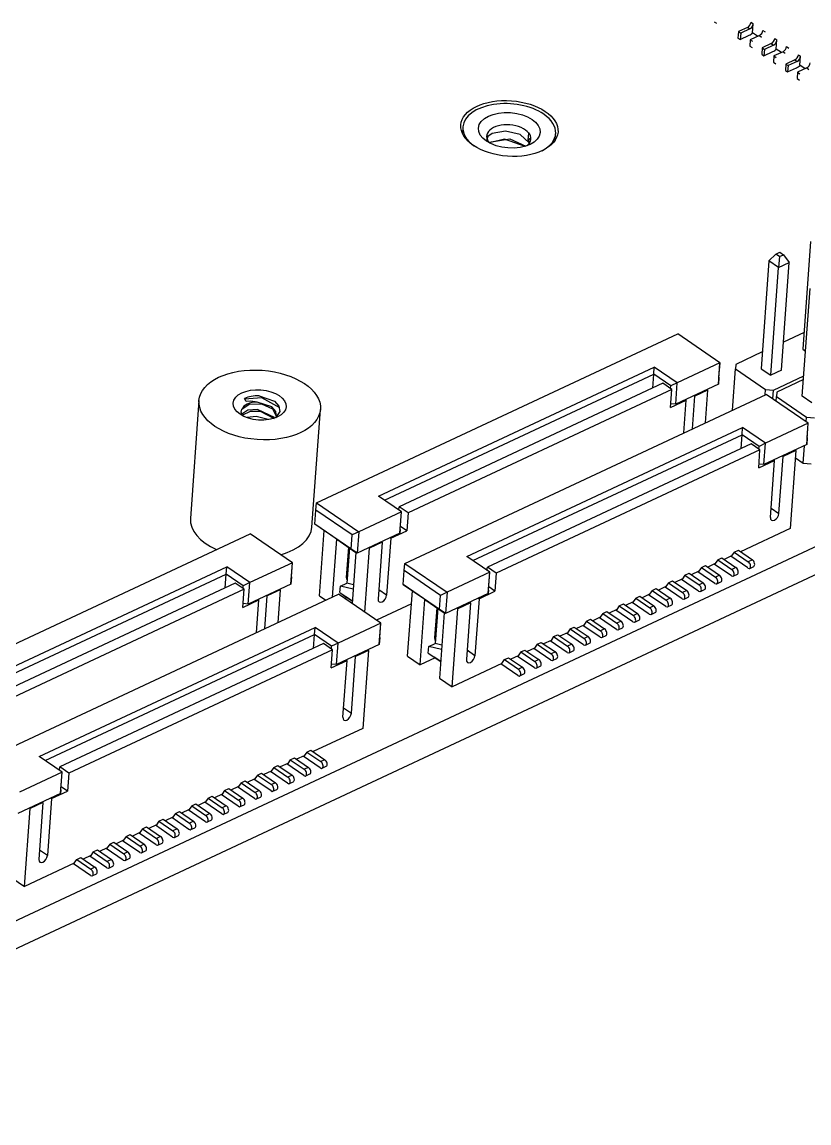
# Model space of a CAD drawing. Header units: millimetres. Extents: x 239 to 841, y 198 to 536.
# Drawn here: x 810.3 to 828.07, y 198.38 to 223.25 of the extents above; entities that cross this region are included whole.
import ezdxf

# ---------------------------------------------------------------- set-up
doc = ezdxf.new("R2010")
doc.units = ezdxf.units.MM

msp = doc.modelspace()

# ---------------------------------------------------------------- linework, layer by layer
for p, q in [((825.93, 223.251), (825.981, 223.217)), ((826.476, 223.029), (826.465, 222.885)), ((826.679, 223.124), (826.476, 223.029)), ((826.476, 223.029), (826.526, 222.994)), ((826.73, 223.09), (826.526, 222.994)), ((826.679, 223.124), (826.73, 223.09)), ((826.76, 223.241), (826.81, 223.206)), ((826.795, 223.002), (826.81, 223.206)), ((827.027, 223.058), (827.077, 223.023)), ((826.465, 222.885), (826.515, 222.851)), ((826.526, 222.994), (826.515, 222.851)), ((826.515, 222.851), (826.719, 222.946)), ((826.743, 222.846), (826.733, 222.702)), ((826.947, 222.941), (826.743, 222.846)), ((826.743, 222.846), (826.793, 222.811)), ((826.909, 222.923), (826.795, 223.002)), ((826.947, 222.941), (826.997, 222.907)), ((827.294, 222.874), (827.344, 222.84)), ((827.33, 222.635), (827.344, 222.84)), ((826.733, 222.702), (826.783, 222.668)), ((827.01, 222.663), (827, 222.519)), ((827.214, 222.758), (827.01, 222.663)), ((827.01, 222.663), (827.06, 222.628)), ((827.06, 222.628), (827.05, 222.485)), ((827.05, 222.485), (827.254, 222.58)), ((827.264, 222.724), (827.06, 222.628)), ((827.214, 222.758), (827.264, 222.724)), ((827.482, 222.575), (827.278, 222.479)), ((827.444, 222.557), (827.33, 222.635)), ((827.482, 222.575), (827.532, 222.541)), ((827.562, 222.691), (827.612, 222.657)), ((827, 222.519), (827.05, 222.485)), ((827.278, 222.479), (827.267, 222.336)), ((827.267, 222.336), (827.317, 222.302)), ((827.278, 222.479), (827.328, 222.445)), ((827.545, 222.296), (827.535, 222.153)), ((827.749, 222.392), (827.545, 222.296)), ((827.545, 222.296), (827.595, 222.262)), ((827.799, 222.358), (827.595, 222.262)), ((827.749, 222.392), (827.799, 222.358)), ((827.829, 222.508), (827.879, 222.474)), ((827.864, 222.269), (827.879, 222.474)), ((827.535, 222.153), (827.585, 222.119)), ((827.595, 222.262), (827.585, 222.119)), ((827.585, 222.119), (827.789, 222.214)), ((827.812, 222.113), (827.802, 221.97)), ((828.016, 222.209), (827.812, 222.113)), ((827.812, 222.113), (827.863, 222.079)), ((827.979, 222.191), (827.864, 222.269)), ((828.016, 222.209), (828.066, 222.174)), ((827.802, 221.97), (827.852, 221.936)), ((820.254, 220.877), (820.243, 220.731)), ((821.729, 220.58), (821.74, 220.737)), ((821.786, 220.622), (821.729, 220.58)), ((821.74, 220.737), (821.745, 220.743)), ((822.338, 220.579), (822.348, 220.724)), ((828.106, 218.293), (827.929, 215.857)), ((827.164, 217.853), (826.987, 215.417)), ((827.317, 218.005), (827.164, 217.853)), ((827.381, 217.704), (827.164, 217.853)), ((827.317, 218.005), (827.41, 218.049)), ((827.4, 217.948), (827.317, 218.005)), ((827.4, 217.948), (827.381, 217.704)), ((827.381, 217.704), (827.622, 217.817)), ((827.4, 217.948), (827.493, 217.991)), ((827.41, 218.049), (827.493, 217.991)), ((827.445, 215.381), (827.622, 217.817)), ((827.493, 217.991), (827.622, 217.817)), ((827.204, 215.268), (827.381, 217.704)), ((840.719, 217.247), (801.794, 199.038)), ((827.914, 214.793), (828.091, 217.229)), ((840.671, 216.593), (801.747, 198.383)), ((816.95, 212.386), (825.105, 216.202)), ((826.058, 215.55), (825.105, 216.202)), ((827.956, 216.234), (827.491, 216.017)), ((827.929, 215.857), (827.989, 215.816)), ((827.014, 215.794), (826.415, 215.513)), ((818.348, 212.54), (824.576, 215.453)), ((824.563, 215.291), (824.576, 215.453)), ((825.094, 215.099), (824.576, 215.453)), ((826.058, 215.55), (825.094, 215.099)), ((826.023, 215.067), (826.058, 215.55)), ((826.036, 215.229), (826.059, 215.548)), ((826.059, 215.548), (826.058, 215.55)), ((826.338, 214.481), (826.406, 215.411)), ((826.415, 215.513), (826.406, 215.411)), ((826.406, 215.411), (827.085, 214.946)), ((826.987, 215.417), (827.204, 215.268)), ((827.445, 215.381), (827.204, 215.268)), ((818.483, 212.447), (824.563, 215.291)), ((824.767, 215.087), (818.814, 212.301)), ((824.54, 214.98), (824.563, 215.291)), ((824.947, 215.028), (824.563, 215.291)), ((824.968, 214.949), (824.767, 215.087)), ((825.094, 215.099), (824.947, 215.028)), ((825.059, 214.616), (825.094, 215.099)), ((826.036, 215.229), (826.023, 215.067)), ((827.264, 214.932), (827.948, 215.252)), ((827.942, 215.17), (827.342, 214.889)), ((818.943, 211.021), (827.099, 214.837)), ((824.968, 214.949), (819.014, 212.164)), ((824.938, 214.54), (824.968, 214.949)), ((824.942, 214.967), (824.947, 215.028)), ((826.023, 215.067), (825.059, 214.616)), ((825.78, 214.934), (825.491, 214.799)), ((825.78, 214.934), (825.726, 214.195)), ((825.763, 214.945), (825.78, 214.934)), ((827.076, 214.826), (827.085, 214.946)), ((827.085, 214.946), (827.264, 214.932)), ((828.051, 214.185), (827.099, 214.837)), ((827.249, 214.734), (827.264, 214.932)), ((827.342, 214.889), (827.333, 214.787)), ((814.294, 214.697), (814.1, 212.037)), ((815.358, 214.676), (815.325, 214.745)), ((824.938, 214.54), (825.298, 214.708)), ((825.059, 214.616), (824.944, 214.625)), ((825.244, 213.969), (825.298, 214.708)), ((825.298, 214.708), (825.281, 214.72)), ((825.437, 214.059), (825.491, 214.799)), ((825.491, 214.799), (825.474, 214.81)), ((827.325, 214.682), (827.333, 214.787)), ((827.333, 214.787), (828.012, 214.322)), ((828.131, 214.644), (827.914, 214.793)), ((816.843, 211.837), (817.036, 214.498)), ((820.341, 211.175), (826.569, 214.088)), ((826.556, 213.926), (826.569, 214.088)), ((827.087, 213.734), (826.569, 214.088)), ((828.051, 214.185), (827.087, 213.734)), ((828.004, 214.217), (828.012, 214.322)), ((828.012, 214.322), (828.191, 214.308)), ((828.016, 213.702), (828.051, 214.185)), ((828.029, 213.864), (828.053, 214.183)), ((828.053, 214.183), (828.051, 214.185)), ((820.476, 211.082), (826.556, 213.926)), ((826.534, 213.615), (826.556, 213.926)), ((826.94, 213.663), (826.556, 213.926)), ((828.029, 213.864), (828.016, 213.702)), ((826.761, 213.722), (820.807, 210.937)), ((826.962, 213.584), (821.008, 210.799)), ((826.962, 213.584), (826.761, 213.722)), ((826.932, 213.175), (826.962, 213.584)), ((826.936, 213.602), (826.94, 213.663)), ((827.087, 213.734), (826.94, 213.663)), ((827.052, 213.251), (827.087, 213.734)), ((828.016, 213.702), (827.052, 213.251)), ((827.757, 213.58), (827.773, 213.569)), ((827.937, 213.283), (827.965, 213.678)), ((826.932, 213.175), (827.291, 213.343)), ((827.198, 212.058), (827.291, 213.343)), ((827.291, 213.343), (827.275, 213.355)), ((827.391, 212.148), (827.484, 213.434)), ((827.484, 213.434), (827.467, 213.445)), ((827.773, 213.569), (827.484, 213.434)), ((827.773, 213.569), (827.645, 211.809)), ((827.761, 213.403), (827.937, 213.283)), ((827.052, 213.251), (826.938, 213.26)), ((827.937, 213.283), (828.116, 213.268)), ((816.936, 212.224), (816.95, 212.386)), ((816.95, 212.386), (817.902, 211.734)), ((818.866, 212.185), (818.348, 212.54)), ((816.913, 211.905), (816.936, 212.224)), ((817.755, 211.663), (816.936, 212.224)), ((818.866, 212.185), (817.902, 211.734)), ((818.804, 212.228), (818.814, 212.301)), ((819.014, 212.164), (818.814, 212.301)), ((818.831, 211.702), (818.866, 212.185)), ((818.838, 211.783), (818.867, 212.184)), ((818.866, 212.185), (818.867, 212.184)), ((819.014, 212.164), (818.985, 211.755)), ((827.213, 212.27), (827.391, 212.148)), ((816.913, 211.905), (816.914, 211.903)), ((817.732, 211.344), (816.913, 211.905)), ((817.867, 211.251), (816.914, 211.903)), ((818.985, 211.755), (818.843, 211.852)), ((807.296, 207.872), (815.452, 211.688)), ((816.404, 211.035), (815.452, 211.688)), ((817.013, 210.287), (817.12, 211.763)), ((817.732, 211.344), (817.755, 211.663)), ((817.902, 211.734), (817.755, 211.663)), ((817.902, 211.734), (817.867, 211.251)), ((818.831, 211.702), (817.867, 211.251)), ((818.608, 211.598), (818.625, 211.587)), ((818.625, 211.587), (818.985, 211.755)), ((818.838, 211.783), (818.831, 211.702)), ((827.645, 211.809), (826.522, 211.283)), ((817.309, 210.259), (817.404, 211.567)), ((817.404, 211.567), (817.838, 211.269)), ((817.67, 211.384), (817.62, 210.703)), ((817.69, 211.371), (817.632, 210.575)), ((817.867, 211.251), (817.732, 211.344)), ((818.038, 209.917), (818.143, 211.361)), ((818.143, 211.361), (818.126, 211.373)), ((818.432, 211.496), (818.143, 211.361)), ((818.432, 211.496), (818.339, 210.211)), ((818.416, 211.508), (818.432, 211.496)), ((818.625, 211.587), (818.532, 210.301)), ((817.838, 211.269), (817.754, 210.111)), ((820.859, 210.82), (820.341, 211.175)), ((826.009, 211.101), (825.951, 211.016)), ((826.009, 211.101), (826.102, 211.144)), ((826.009, 211.101), (826.326, 210.884)), ((826.102, 211.144), (826.419, 210.927)), ((826.322, 211.189), (826.152, 211.11)), ((826.687, 210.916), (826.301, 211.18)), ((826.38, 211.274), (826.322, 211.189)), ((826.38, 211.274), (826.473, 211.318)), ((826.38, 211.274), (826.697, 211.057)), ((826.473, 211.318), (826.79, 211.101)), ((826.79, 211.101), (826.697, 211.057)), ((808.694, 208.026), (814.922, 210.939)), ((814.909, 210.777), (814.922, 210.939)), ((815.44, 210.585), (814.922, 210.939)), ((816.404, 211.035), (815.44, 210.585)), ((816.369, 210.552), (816.404, 211.035)), ((816.382, 210.715), (816.406, 211.034)), ((816.406, 211.034), (816.404, 211.035)), ((817.636, 210.915), (817.656, 210.901)), ((818.907, 210.54), (818.93, 210.859)), ((818.93, 210.859), (818.943, 211.021)), ((819.749, 210.298), (818.93, 210.859)), ((818.943, 211.021), (819.896, 210.369)), ((820.797, 210.863), (820.807, 210.937)), ((821.008, 210.799), (820.807, 210.937)), ((825.58, 210.842), (825.41, 210.763)), ((825.639, 210.928), (825.58, 210.842)), ((825.639, 210.928), (825.731, 210.971)), ((825.639, 210.928), (825.956, 210.71)), ((825.731, 210.971), (826.048, 210.754)), ((825.951, 211.016), (825.781, 210.936)), ((826.316, 210.742), (825.93, 211.006)), ((826.419, 210.927), (826.326, 210.884)), ((826.729, 210.908), (826.821, 210.951)), ((808.829, 207.933), (814.909, 210.777)), ((814.887, 210.466), (814.909, 210.777)), ((815.293, 210.514), (814.909, 210.777)), ((816.382, 210.715), (816.369, 210.552)), ((820.859, 210.82), (819.896, 210.369)), ((820.824, 210.337), (820.859, 210.82)), ((820.832, 210.418), (820.861, 210.819)), ((820.859, 210.82), (820.861, 210.819)), ((821.008, 210.799), (820.978, 210.39)), ((824.897, 210.581), (824.99, 210.624)), ((824.99, 210.624), (825.307, 210.407)), ((825.209, 210.669), (825.04, 210.59)), ((825.575, 210.395), (825.189, 210.659)), ((825.268, 210.754), (825.209, 210.669)), ((825.268, 210.754), (825.361, 210.797)), ((825.268, 210.754), (825.585, 210.537)), ((825.361, 210.797), (825.678, 210.58)), ((825.945, 210.569), (825.56, 210.833)), ((826.048, 210.754), (825.956, 210.71)), ((825.987, 210.561), (826.08, 210.605)), ((826.358, 210.735), (826.451, 210.778)), ((815.114, 210.573), (809.16, 207.787)), ((815.315, 210.435), (809.361, 207.65)), ((815.315, 210.435), (815.114, 210.573)), ((815.285, 210.026), (815.315, 210.435)), ((815.289, 210.453), (815.293, 210.514)), ((815.44, 210.585), (815.293, 210.514)), ((815.405, 210.102), (815.44, 210.585)), ((816.369, 210.552), (815.405, 210.102)), ((816.126, 210.42), (815.837, 210.284)), ((816.126, 210.42), (816.073, 209.68)), ((816.11, 210.431), (816.126, 210.42)), ((817.477, 210.36), (817.488, 210.507)), ((817.477, 210.36), (817.612, 210.267)), ((817.477, 210.36), (817.758, 210.167)), ((817.488, 210.507), (817.632, 210.575)), ((817.778, 210.439), (817.488, 210.507)), ((817.785, 210.539), (817.632, 210.575)), ((818.532, 210.301), (818.354, 210.423)), ((818.907, 210.54), (818.908, 210.538)), ((819.725, 209.979), (818.907, 210.54)), ((819.861, 209.886), (818.908, 210.538)), ((819.006, 208.922), (819.113, 210.398)), ((819.896, 210.369), (819.749, 210.298)), ((819.896, 210.369), (819.861, 209.886)), ((820.619, 210.222), (820.978, 210.39)), ((820.832, 210.418), (820.824, 210.337)), ((820.978, 210.39), (820.837, 210.487)), ((824.527, 210.407), (824.468, 210.322)), ((824.527, 210.407), (824.619, 210.451)), ((824.527, 210.407), (824.844, 210.19)), ((824.619, 210.451), (824.936, 210.233)), ((824.839, 210.496), (824.669, 210.416)), ((825.204, 210.222), (824.818, 210.486)), ((824.897, 210.581), (824.839, 210.496)), ((824.897, 210.581), (825.214, 210.364)), ((825.307, 210.407), (825.214, 210.364)), ((825.678, 210.58), (825.585, 210.537)), ((825.617, 210.388), (825.709, 210.431)), ((809.29, 206.507), (817.445, 210.323)), ((815.285, 210.026), (815.644, 210.194)), ((815.405, 210.102), (815.291, 210.111)), ((815.591, 209.455), (815.644, 210.194)), ((815.644, 210.194), (815.628, 210.206)), ((815.783, 209.545), (815.837, 210.284)), ((815.837, 210.284), (815.82, 210.296)), ((817.013, 210.287), (817.158, 210.188)), ((818.398, 209.671), (817.445, 210.323)), ((817.635, 210.251), (817.584, 210.227)), ((817.758, 210.167), (817.612, 210.267)), ((819.092, 210.105), (818.303, 209.736)), ((819.29, 208.728), (819.397, 210.202)), ((819.397, 210.202), (819.832, 209.904)), ((819.725, 209.979), (819.749, 210.298)), ((820.824, 210.337), (819.861, 209.886)), ((820.426, 210.131), (820.137, 209.996)), ((820.426, 210.131), (820.332, 208.846)), ((820.409, 210.143), (820.426, 210.131)), ((820.619, 210.222), (820.525, 208.936)), ((820.602, 210.233), (820.619, 210.222)), ((823.785, 210.06), (823.878, 210.104)), ((823.878, 210.104), (824.195, 209.887)), ((824.097, 210.149), (823.928, 210.069)), ((824.463, 209.875), (824.077, 210.139)), ((824.156, 210.234), (824.097, 210.149)), ((824.156, 210.234), (824.248, 210.277)), ((824.156, 210.234), (824.473, 210.017)), ((824.248, 210.277), (824.566, 210.06)), ((824.468, 210.322), (824.298, 210.243)), ((824.833, 210.049), (824.448, 210.313)), ((824.936, 210.233), (824.844, 210.19)), ((825.246, 210.214), (825.339, 210.258)), ((819.663, 210.019), (819.614, 209.338)), ((819.684, 210.006), (819.626, 209.21)), ((819.861, 209.886), (819.725, 209.979)), ((819.832, 209.904), (819.725, 208.431)), ((820.009, 208.236), (820.137, 209.996)), ((820.137, 209.996), (820.12, 210.008)), ((823.414, 209.887), (823.356, 209.802)), ((823.414, 209.887), (823.507, 209.93)), ((823.414, 209.887), (823.731, 209.67)), ((823.507, 209.93), (823.824, 209.713)), ((823.727, 209.975), (823.557, 209.896)), ((824.092, 209.702), (823.706, 209.966)), ((823.785, 210.06), (823.727, 209.975)), ((823.785, 210.06), (824.102, 209.843)), ((824.195, 209.887), (824.102, 209.843)), ((824.566, 210.06), (824.473, 210.017)), ((824.504, 209.868), (824.597, 209.911)), ((824.875, 210.041), (824.968, 210.084)), ((818.398, 209.671), (817.434, 209.22)), ((818.363, 209.187), (818.398, 209.671)), ((818.376, 209.35), (818.399, 209.669)), ((818.399, 209.669), (818.398, 209.671)), ((822.985, 209.628), (822.815, 209.549)), ((823.35, 209.355), (822.965, 209.619)), ((823.044, 209.714), (822.985, 209.628)), ((823.044, 209.714), (823.136, 209.757)), ((823.044, 209.714), (823.361, 209.496)), ((823.136, 209.757), (823.453, 209.54)), ((823.356, 209.802), (823.186, 209.722)), ((823.721, 209.528), (823.335, 209.792)), ((823.824, 209.713), (823.731, 209.67)), ((824.134, 209.694), (824.226, 209.737)), ((810.688, 206.661), (816.916, 209.574)), ((810.823, 206.568), (816.903, 209.412)), ((816.88, 209.101), (816.903, 209.412)), ((816.903, 209.412), (816.916, 209.574)), ((817.287, 209.149), (816.903, 209.412)), ((817.434, 209.22), (816.916, 209.574)), ((819.629, 209.55), (819.649, 209.536)), ((822.302, 209.367), (822.244, 209.282)), ((822.302, 209.367), (822.395, 209.41)), ((822.302, 209.367), (822.619, 209.15)), ((822.395, 209.41), (822.712, 209.193)), ((822.615, 209.455), (822.445, 209.376)), ((822.98, 209.181), (822.594, 209.445)), ((822.673, 209.54), (822.615, 209.455)), ((822.673, 209.54), (822.766, 209.583)), ((822.673, 209.54), (822.99, 209.323)), ((822.766, 209.583), (823.083, 209.366)), ((823.083, 209.366), (822.99, 209.323)), ((823.453, 209.54), (823.361, 209.496)), ((823.392, 209.347), (823.485, 209.391)), ((823.763, 209.521), (823.856, 209.564)), ((817.108, 209.208), (811.154, 206.422)), ((817.308, 209.07), (817.108, 209.208)), ((817.283, 209.088), (817.287, 209.149)), ((817.434, 209.22), (817.287, 209.149)), ((817.399, 208.737), (817.434, 209.22)), ((818.363, 209.187), (817.399, 208.737)), ((818.376, 209.35), (818.363, 209.187)), ((819.47, 208.995), (819.481, 209.142)), ((819.481, 209.142), (819.626, 209.21)), ((819.771, 209.074), (819.481, 209.142)), ((819.779, 209.174), (819.626, 209.21)), ((821.873, 209.108), (821.703, 209.029)), ((821.932, 209.193), (821.873, 209.108)), ((821.932, 209.193), (822.024, 209.237)), ((821.932, 209.193), (822.249, 208.976)), ((822.024, 209.237), (822.341, 209.019)), ((822.244, 209.282), (822.074, 209.202)), ((822.609, 209.008), (822.223, 209.272)), ((822.712, 209.193), (822.619, 209.15)), ((823.022, 209.174), (823.114, 209.217)), ((817.308, 209.07), (811.355, 206.285)), ((817.278, 208.661), (817.308, 209.07)), ((817.737, 207.634), (817.831, 208.919)), ((817.831, 208.919), (817.814, 208.931)), ((818.12, 209.055), (817.831, 208.919)), ((818.12, 209.055), (817.992, 207.294)), ((818.103, 209.066), (818.12, 209.055)), ((819.006, 208.922), (819.29, 208.728)), ((819.628, 208.886), (819.29, 208.728)), ((819.47, 208.995), (819.606, 208.902)), ((819.47, 208.995), (819.752, 208.802)), ((819.752, 208.802), (819.606, 208.902)), ((820.525, 208.936), (820.348, 209.058)), ((821.19, 208.846), (821.283, 208.89)), ((821.283, 208.89), (821.6, 208.673)), ((821.502, 208.935), (821.333, 208.855)), ((821.868, 208.661), (821.482, 208.925)), ((821.561, 209.02), (821.502, 208.935)), ((821.561, 209.02), (821.654, 209.063)), ((821.561, 209.02), (821.878, 208.803)), ((821.654, 209.063), (821.971, 208.846)), ((822.238, 208.835), (821.853, 209.099)), ((822.341, 209.019), (822.249, 208.976)), ((822.28, 208.827), (822.373, 208.87)), ((822.651, 209), (822.744, 209.044)), ((817.278, 208.661), (817.638, 208.829)), ((817.399, 208.737), (817.285, 208.746)), ((817.545, 207.544), (817.638, 208.829)), ((817.638, 208.829), (817.621, 208.841)), ((821.132, 208.761), (820.009, 208.236)), ((821.497, 208.488), (821.111, 208.752)), ((821.132, 208.761), (821.19, 208.846)), ((821.19, 208.846), (821.507, 208.629)), ((821.6, 208.673), (821.507, 208.629)), ((821.971, 208.846), (821.878, 208.803)), ((821.909, 208.654), (822.002, 208.697)), ((819.725, 208.431), (820.009, 208.236)), ((821.539, 208.48), (821.631, 208.523)), ((817.56, 207.755), (817.737, 207.634)), ((817.992, 207.294), (816.869, 206.769)), ((811.206, 206.306), (810.688, 206.661)), ((816.356, 206.587), (816.449, 206.63)), ((816.449, 206.63), (816.766, 206.413)), ((816.668, 206.675), (816.498, 206.596)), ((817.033, 206.401), (816.648, 206.666)), ((816.727, 206.76), (816.668, 206.675)), ((816.727, 206.76), (816.819, 206.804)), ((816.727, 206.76), (817.044, 206.543)), ((816.819, 206.804), (817.136, 206.586)), ((811.144, 206.349), (811.154, 206.422)), ((811.355, 206.285), (811.154, 206.422)), ((815.985, 206.413), (815.927, 206.328)), ((815.985, 206.413), (816.078, 206.457)), ((815.985, 206.413), (816.302, 206.196)), ((816.078, 206.457), (816.395, 206.24)), ((816.297, 206.502), (816.128, 206.422)), ((816.663, 206.228), (816.277, 206.492)), ((816.356, 206.587), (816.297, 206.502)), ((816.356, 206.587), (816.673, 206.37)), ((816.766, 206.413), (816.673, 206.37)), ((817.136, 206.586), (817.044, 206.543)), ((817.075, 206.394), (817.168, 206.437)), ((811.206, 206.306), (810.242, 205.855)), ((811.171, 205.823), (811.206, 206.306)), ((811.178, 205.903), (811.207, 206.305)), ((811.206, 206.306), (811.207, 206.305)), ((811.355, 206.285), (811.325, 205.876)), ((815.556, 206.155), (815.386, 206.075)), ((815.921, 205.881), (815.536, 206.145)), ((815.614, 206.24), (815.556, 206.155)), ((815.614, 206.24), (815.707, 206.283)), ((815.614, 206.24), (815.932, 206.023)), ((815.707, 206.283), (816.024, 206.066)), ((815.927, 206.328), (815.757, 206.249)), ((816.292, 206.055), (815.906, 206.319)), ((816.395, 206.24), (816.302, 206.196)), ((816.705, 206.221), (816.797, 206.264)), ((810.965, 205.707), (811.325, 205.876)), ((811.178, 205.903), (811.171, 205.823)), ((811.325, 205.876), (811.183, 205.973)), ((814.873, 205.893), (814.815, 205.808)), ((814.873, 205.893), (814.966, 205.936)), ((814.873, 205.893), (815.19, 205.676)), ((814.966, 205.936), (815.283, 205.719)), ((815.185, 205.981), (815.016, 205.902)), ((815.551, 205.708), (815.165, 205.972)), ((815.244, 206.066), (815.185, 205.981)), ((815.244, 206.066), (815.336, 206.11)), ((815.244, 206.066), (815.561, 205.849)), ((815.336, 206.11), (815.654, 205.893)), ((815.654, 205.893), (815.561, 205.849)), ((816.024, 206.066), (815.932, 206.023)), ((815.963, 205.874), (816.056, 205.917)), ((816.334, 206.047), (816.426, 206.09)), ((811.171, 205.823), (810.207, 205.372)), ((810.756, 205.629), (810.772, 205.617)), ((810.965, 205.707), (810.872, 204.422)), ((810.948, 205.719), (810.965, 205.707)), ((814.444, 205.635), (814.274, 205.555)), ((814.809, 205.361), (814.423, 205.625)), ((814.502, 205.72), (814.444, 205.635)), ((814.502, 205.72), (814.595, 205.763)), ((814.502, 205.72), (814.819, 205.503)), ((814.595, 205.763), (814.912, 205.546)), ((814.815, 205.808), (814.645, 205.729)), ((815.18, 205.534), (814.794, 205.798)), ((815.283, 205.719), (815.19, 205.676)), ((815.592, 205.7), (815.685, 205.744)), ((810.355, 203.722), (810.483, 205.482)), ((810.483, 205.482), (810.467, 205.493)), ((810.772, 205.617), (810.483, 205.482)), ((810.772, 205.617), (810.679, 204.332)), ((813.761, 205.373), (813.703, 205.288)), ((813.761, 205.373), (813.854, 205.416)), ((813.761, 205.373), (814.078, 205.156)), ((813.854, 205.416), (814.171, 205.199)), ((814.073, 205.461), (813.903, 205.382)), ((814.438, 205.187), (814.053, 205.452)), ((814.132, 205.546), (814.073, 205.461)), ((814.132, 205.546), (814.224, 205.59)), ((814.132, 205.546), (814.449, 205.329)), ((814.224, 205.59), (814.541, 205.372)), ((814.541, 205.372), (814.449, 205.329)), ((814.912, 205.546), (814.819, 205.503)), ((814.851, 205.353), (814.944, 205.397)), ((815.222, 205.527), (815.314, 205.57)), ((813.39, 205.199), (813.332, 205.114)), ((813.39, 205.199), (813.483, 205.243)), ((813.39, 205.199), (813.707, 204.982)), ((813.483, 205.243), (813.8, 205.026)), ((813.703, 205.288), (813.533, 205.208)), ((814.068, 205.014), (813.682, 205.278)), ((814.171, 205.199), (814.078, 205.156)), ((814.48, 205.18), (814.573, 205.223)), ((812.649, 204.852), (812.741, 204.896)), ((812.741, 204.896), (813.059, 204.679)), ((812.961, 204.941), (812.791, 204.861)), ((813.326, 204.667), (812.941, 204.931)), ((813.02, 205.026), (812.961, 204.941)), ((813.02, 205.026), (813.112, 205.069)), ((813.02, 205.026), (813.337, 204.809)), ((813.112, 205.069), (813.429, 204.852)), ((813.332, 205.114), (813.162, 205.035)), ((813.697, 204.841), (813.311, 205.105)), ((813.8, 205.026), (813.707, 204.982)), ((813.739, 204.833), (813.832, 204.876)), ((814.11, 205.007), (814.202, 205.05)), ((812.278, 204.679), (812.22, 204.594)), ((812.278, 204.679), (812.371, 204.722)), ((812.278, 204.679), (812.595, 204.462)), ((812.371, 204.722), (812.688, 204.505)), ((812.59, 204.767), (812.421, 204.688)), ((812.956, 204.494), (812.57, 204.758)), ((812.649, 204.852), (812.59, 204.767)), ((812.649, 204.852), (812.966, 204.635)), ((813.059, 204.679), (812.966, 204.635)), ((813.429, 204.852), (813.337, 204.809)), ((813.368, 204.66), (813.461, 204.703)), ((810.872, 204.422), (810.694, 204.544)), ((811.849, 204.421), (811.679, 204.341)), ((812.214, 204.147), (811.828, 204.411)), ((811.907, 204.506), (811.849, 204.421)), ((811.907, 204.506), (812, 204.549)), ((811.907, 204.506), (812.225, 204.289)), ((812, 204.549), (812.317, 204.332)), ((812.22, 204.594), (812.05, 204.515)), ((812.585, 204.32), (812.199, 204.584)), ((812.688, 204.505), (812.595, 204.462)), ((812.997, 204.486), (813.09, 204.53)), ((811.478, 204.247), (810.355, 203.722)), ((811.844, 203.973), (811.458, 204.238)), ((811.478, 204.247), (811.537, 204.332)), ((811.537, 204.332), (811.629, 204.376)), ((811.537, 204.332), (811.854, 204.115)), ((811.629, 204.376), (811.946, 204.158)), ((811.946, 204.158), (811.854, 204.115)), ((812.317, 204.332), (812.225, 204.289)), ((812.256, 204.139), (812.349, 204.183)), ((812.627, 204.313), (812.719, 204.356)), ((810.071, 203.916), (810.355, 203.722)), ((811.885, 203.966), (811.978, 204.009))]:
    msp.add_line(p, q)
for points in [[(821.752, 220.518), (821.546, 220.704), (821.214, 220.783), (820.912, 220.728), (820.82, 220.659), (820.783, 220.574)], [(820.845, 220.53), (821.315, 220.608), (821.678, 220.441)], [(821.663, 220.433), (821.196, 220.599), (820.854, 220.517)], [(821.729, 220.58), (821.749, 220.547), (821.761, 220.521)], [(821.777, 220.673), (821.763, 220.712), (821.745, 220.743)], [(821.787, 220.593), (821.786, 220.638), (821.777, 220.673)], [(815.264, 214.503), (815.424, 214.614), (815.703, 214.62), (815.955, 214.508), (816.046, 214.327)], [(816.118, 214.53), (815.713, 214.756), (815.324, 214.726)], [(815.606, 214.663), (815.462, 214.683), (815.358, 214.676)], [(816.044, 214.329), (816.032, 214.447), (815.94, 214.554), (815.606, 214.663)], [(815.65, 214.802), (816.001, 214.68), (816.101, 214.571), (816.122, 214.451), (816.023, 214.307)], [(815.286, 214.356), (815.25, 214.438), (815.264, 214.503)], [(816.003, 214.313), (815.618, 214.498), (815.396, 214.477), (815.262, 214.387)], [(815.269, 214.368), (815.458, 214.46), (815.678, 214.458), (815.995, 214.289)], [(815.853, 214.266), (815.584, 214.336), (815.381, 214.312)]]:
    msp.add_lwpolyline(points)
for centre, major_axis, ratio, start_param, end_param in [((826.685, 223.206), (-0.0565, -0.0825), 0.586355, 0.782509, 2.353305), ((826.736, 223.172), (-0.0565, -0.0825), 0.586355, 0.782509, 2.353305), ((826.953, 223.023), (-0.0565, -0.0825), 0.586355, 0.782509, 2.353305), ((826.736, 223.172), (0.155, 0.227), 0.586355, 3.924101, 4.313604), ((827.22, 222.84), (-0.0565, -0.0825), 0.586355, 0.782509, 2.353305), ((827.27, 222.805), (-0.0565, -0.0825), 0.586355, 0.782509, 2.353305), ((827.27, 222.805), (0.155, 0.227), 0.586355, 3.924101, 4.313604), ((827.488, 222.657), (-0.0565, -0.0825), 0.586355, 0.782509, 2.353305), ((827.755, 222.474), (-0.0565, -0.0825), 0.586355, 0.782509, 2.353305), ((827.805, 222.439), (-0.0565, -0.0825), 0.586355, 0.782509, 2.353305), ((828.022, 222.291), (-0.0565, -0.0825), 0.586355, 0.782509, 2.353305), ((827.805, 222.439), (0.155, 0.227), 0.586355, 3.924101, 4.313604), ((821.301, 220.801), (-1.047, 0.076), 0.571137, 3.916733, 6.283185), ((821.301, 220.801), (-1.047, 0.076), 0.571137, 2.3963, 3.916733), ((821.301, 220.801), (-1.047, 0.076), 0.571137, 0, 0.745295), ((821.289, 220.637), (-0.499, 0.036), 0.571137, 3.625329, 6.85488), ((821.289, 220.637), (-0.499, 0.036), 0.571137, 2.562202, 3.39318), ((815.653, 214.434), (-0.399, 0.029), 0.571137, 4.872399, 6.103631), ((815.659, 214.516), (0.499, -0.036), 0.571137, 1.630316, 2.345936), ((827.294, 212.103), (-0.073, -0.107), 0.586355, 5.494898, 8.63649), ((815.472, 211.937), (1.371, -0.1), 0.571137, 3.141643, 4.145284), ((815.472, 211.937), (1.371, -0.1), 0.571137, 5.261825, 6.283137), ((826.785, 211.03), (-0.0366, 0.0783), 0.574447, 3.141633, 5.510934), ((826.321, 210.813), (-0.0366, 0.0783), 0.574447, 2.369341, 5.510934), ((826.414, 210.856), (-0.0366, 0.0783), 0.574447, 3.141633, 5.510934), ((826.692, 210.986), (-0.0366, 0.0783), 0.574447, 2.369341, 5.510934), ((817.717, 210.748), (-0.073, -0.107), 0.586355, 5.494898, 6.183201), ((825.951, 210.64), (-0.0366, 0.0783), 0.574447, 2.369341, 5.510934), ((826.043, 210.683), (-0.0366, 0.0783), 0.574447, 3.141633, 5.510934), ((825.209, 210.293), (-0.0366, 0.0783), 0.574447, 2.369341, 5.510934), ((825.302, 210.336), (-0.0366, 0.0783), 0.574447, 3.141633, 5.510934), ((825.58, 210.466), (-0.0366, 0.0783), 0.574447, 2.369341, 5.510934), ((825.673, 210.51), (-0.0366, 0.0783), 0.574447, 3.141633, 5.510934), ((818.435, 210.256), (-0.073, -0.107), 0.586355, 5.494898, 8.63649), ((824.838, 210.119), (-0.0366, 0.0783), 0.574447, 2.369341, 5.510934), ((824.931, 210.163), (-0.0366, 0.0783), 0.574447, 3.141633, 5.510934), ((824.19, 209.816), (-0.0366, 0.0783), 0.574447, 3.141633, 5.510934), ((824.468, 209.946), (-0.0366, 0.0783), 0.574447, 2.369341, 5.510934), ((824.56, 209.989), (-0.0366, 0.0783), 0.574447, 3.141633, 5.510934), ((823.726, 209.599), (-0.0366, 0.0783), 0.574447, 2.369341, 5.510934), ((823.819, 209.642), (-0.0366, 0.0783), 0.574447, 3.141633, 5.510934), ((824.097, 209.772), (-0.0366, 0.0783), 0.574447, 2.369341, 5.510934), ((823.078, 209.296), (-0.0366, 0.0783), 0.574447, 3.141633, 5.510934), ((823.356, 209.426), (-0.0366, 0.0783), 0.574447, 2.369341, 5.510934), ((823.448, 209.469), (-0.0366, 0.0783), 0.574447, 3.141633, 5.510934), ((819.71, 209.383), (-0.073, -0.107), 0.586355, 5.494898, 6.183201), ((822.614, 209.079), (-0.0366, 0.0783), 0.574447, 2.369341, 5.510934), ((822.707, 209.122), (-0.0366, 0.0783), 0.574447, 3.141633, 5.510934), ((822.985, 209.252), (-0.0366, 0.0783), 0.574447, 2.369341, 5.510934), ((820.429, 208.891), (-0.073, -0.107), 0.586355, 5.494898, 8.63649), ((822.244, 208.905), (-0.0366, 0.0783), 0.574447, 2.369341, 5.510934), ((822.336, 208.949), (-0.0366, 0.0783), 0.574447, 3.141633, 5.510934), ((821.502, 208.558), (-0.0366, 0.0783), 0.574447, 2.369341, 5.510934), ((821.595, 208.602), (-0.0366, 0.0783), 0.574447, 3.141633, 5.510934), ((821.873, 208.732), (-0.0366, 0.0783), 0.574447, 2.369341, 5.510934), ((821.965, 208.775), (-0.0366, 0.0783), 0.574447, 3.141633, 5.510934), ((817.641, 207.589), (-0.073, -0.107), 0.586355, 5.494898, 8.63649), ((816.668, 206.299), (-0.0366, 0.0783), 0.574447, 2.369341, 5.510934), ((816.761, 206.342), (-0.0366, 0.0783), 0.574447, 3.141633, 5.510934), ((817.039, 206.472), (-0.0366, 0.0783), 0.574447, 2.369341, 5.510934), ((817.131, 206.516), (-0.0366, 0.0783), 0.574447, 3.141633, 5.510934), ((816.297, 206.125), (-0.0366, 0.0783), 0.574447, 2.369341, 5.510934), ((816.39, 206.169), (-0.0366, 0.0783), 0.574447, 3.141633, 5.510934), ((815.648, 205.822), (-0.0366, 0.0783), 0.574447, 3.141633, 5.510934), ((815.926, 205.952), (-0.0366, 0.0783), 0.574447, 2.369341, 5.510934), ((816.019, 205.995), (-0.0366, 0.0783), 0.574447, 3.141633, 5.510934), ((815.185, 205.605), (-0.0366, 0.0783), 0.574447, 2.369341, 5.510934), ((815.278, 205.648), (-0.0366, 0.0783), 0.574447, 3.141633, 5.510934), ((815.556, 205.779), (-0.0366, 0.0783), 0.574447, 2.369341, 5.510934), ((814.536, 205.302), (-0.0366, 0.0783), 0.574447, 3.141633, 5.510934), ((814.814, 205.432), (-0.0366, 0.0783), 0.574447, 2.369341, 5.510934), ((814.907, 205.475), (-0.0366, 0.0783), 0.574447, 3.141633, 5.510934), ((814.073, 205.085), (-0.0366, 0.0783), 0.574447, 2.369341, 5.510934), ((814.166, 205.128), (-0.0366, 0.0783), 0.574447, 3.141633, 5.510934), ((814.444, 205.258), (-0.0366, 0.0783), 0.574447, 2.369341, 5.510934), ((813.702, 204.911), (-0.0366, 0.0783), 0.574447, 2.369341, 5.510934), ((813.795, 204.955), (-0.0366, 0.0783), 0.574447, 3.141633, 5.510934), ((812.961, 204.565), (-0.0366, 0.0783), 0.574447, 2.369341, 5.510934), ((813.053, 204.608), (-0.0366, 0.0783), 0.574447, 3.141633, 5.510934), ((813.331, 204.738), (-0.0366, 0.0783), 0.574447, 2.369341, 5.510934), ((813.424, 204.781), (-0.0366, 0.0783), 0.574447, 3.141633, 5.510934), ((810.775, 204.377), (-0.073, -0.107), 0.586355, 5.494898, 8.63649), ((812.59, 204.391), (-0.0366, 0.0783), 0.574447, 2.369341, 5.510934), ((812.683, 204.434), (-0.0366, 0.0783), 0.574447, 3.141633, 5.510934), ((811.941, 204.088), (-0.0366, 0.0783), 0.574447, 3.141633, 5.510934), ((812.219, 204.218), (-0.0366, 0.0783), 0.574447, 2.369341, 5.510934), ((812.312, 204.261), (-0.0366, 0.0783), 0.574447, 3.141633, 5.510934), ((811.849, 204.044), (-0.0366, 0.0783), 0.574447, 2.369341, 5.510934)]:
    msp.add_ellipse(centre, major_axis=major_axis, ratio=ratio, start_param=start_param, end_param=end_param)
for centre, major_axis in [((821.304, 220.842), (1.097, -0.08)), ((821.301, 220.801), (0.698, -0.051)), ((815.665, 214.598), (1.371, -0.1)), ((815.665, 214.598), (0.598, -0.043))]:
    msp.add_ellipse(centre, major_axis=major_axis, ratio=0.571137)

doc.saveas('drawing.dxf')
